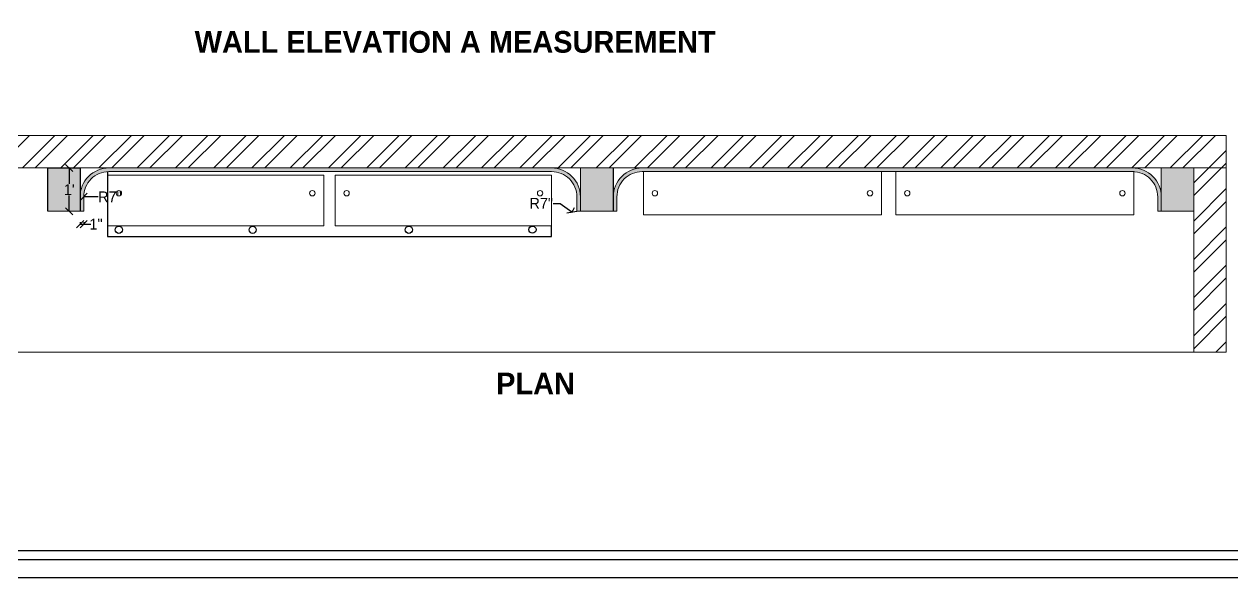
# Model space of a CAD drawing. Header units: inches. Extents: x 9636 to 21597, y -10243 to 557.
# Drawn here: x 20396.4 to 20731.2, y -3760.9 to -3607.5 of the extents above; entities that cross this region are included whole.
import ezdxf

# ---------------------------------------------------------------- set-up
doc = ezdxf.new("R2010")
doc.units = ezdxf.units.IN
doc.header["$MEASUREMENT"] = 0
doc.layers.add('FURNI', color=140, linetype='Continuous', lineweight=18)
doc.layers.add('IEL-HATCH-002', color=7, linetype='Continuous')
doc.styles.add('HEMI', font='stylu.ttf')
doc.styles.get("Standard").update_dxf_attribs({"font": 'arial.ttf'})
doc.dimstyles.get("Standard").update_dxf_attribs({"dimtxt": 0.18, "dimasz": 0.18, "dimexe": 0.18, "dimexo": 0.0625, "dimgap": 0.09, "dimtad": 0, "dimtih": 1, "dimtoh": 1, "dimdec": 0, "dimzin": 0, "dimdsep": 46, "dimlunit": 4, "dimtxsty": 'Standard', "dimcen": 0.09, "dimadec": 0, "dimazin": 0, "dimtfac": 1, "dimtdec": 0, "dimtofl": 0, "dimtmove": 0, "dimatfit": 3, "dimfxl": 1, "dimtolj": 1, "dimtzin": 0, "dimarcsym": 0})

# ---------------------------------------------------------------- blocks, each defined once
blk = doc.blocks.new('_Oblique')
at = {"color": 0, "linetype": 'ByBlock', "lineweight": -2}
blk.add_line((-0.5, -0.5), (0.5, 0.5), dxfattribs=at)
blk = doc.blocks.new('*D355')
at = {"color": 254, "lineweight": -2, "transparency": 16777216}
for p, q in [((20411.87, -3662.33), (20411.87, -3663.06)), ((20412.87, -3662.33), (20412.87, -3663.06))]:
    blk.add_line(p, q, dxfattribs=at)
at = {"color": 5, "lineweight": -2, "transparency": 16777216}
for p, q in [((20411.87, -3662.88), (20412.87, -3662.88)), ((20412.87, -3662.88), (20414.87, -3662.88))]:
    blk.add_line(p, q, dxfattribs=at)
at = {"layer": 'Defpoints', "color": 0, "transparency": 16777216}
for p in [(20411.87, -3659.33), (20412.87, -3659.33), (20412.87, -3662.88)]:
    blk.add_point(p, dxfattribs=at)
at = {"color": 5, "lineweight": -2, "transparency": 16777216, "xscale": 2, "yscale": 2, "zscale": 2, "rotation": 180}
blk.add_blockref('_Oblique', (20411.87, -3662.88), dxfattribs=at)
at = {"color": 5, "lineweight": -2, "transparency": 16777216, "xscale": 2, "yscale": 2, "zscale": 2}
blk.add_blockref('_Oblique', (20412.87, -3662.88), dxfattribs=at)
at = {"color": 5, "lineweight": 5, "transparency": 16777216, "insert": (20416.29, -3662.88), "char_height": 3, "attachment_point": 5, "style": 'HEMI'}
blk.add_mtext('\\A1;1"', dxfattribs=at)
blk = doc.blocks.new('*D356')
at = {"color": 5, "lineweight": -2, "transparency": 16777216}
blk.add_line((20416.87, -3655.33), (20412.87, -3655.33), dxfattribs=at)
at = {"layer": 'Defpoints', "color": 0, "transparency": 16777216}
for p in [(20412.87, -3655.33), (20419.87, -3655.33)]:
    blk.add_point(p, dxfattribs=at)
at = {"color": 5, "lineweight": -2, "transparency": 16777216, "xscale": 2, "yscale": 2, "zscale": 2, "rotation": 180}
blk.add_blockref('_Oblique', (20412.87, -3655.33), dxfattribs=at)
at = {"color": 5, "lineweight": 5, "transparency": 16777216, "insert": (20420.13, -3655.33), "char_height": 3, "attachment_point": 5, "style": 'HEMI'}
blk.add_mtext('\\A1;R7"', dxfattribs=at)
blk = doc.blocks.new('*D357')
at = {"color": 5, "lineweight": -2, "transparency": 16777216}
for p, q in [((20542.98, -3657.13), (20544.98, -3657.13)), ((20544.98, -3657.13), (20548.18, -3659.52))]:
    blk.add_line(p, q, dxfattribs=at)
at = {"color": 254, "lineweight": -2, "transparency": 16777216}
blk.add_arc((20542.58, -3655.33), 7, 321.7142, 335.4447, dxfattribs=at)
at = {"layer": 'Defpoints', "color": 0, "transparency": 16777216}
for p in [(20542.58, -3655.33), (20548.18, -3659.52)]:
    blk.add_point(p, dxfattribs=at)
at = {"color": 5, "lineweight": -2, "transparency": 16777216, "xscale": 2, "yscale": 2, "zscale": 2, "rotation": 323.1875624458214}
blk.add_blockref('_Oblique', (20548.18, -3659.52), dxfattribs=at)
at = {"color": 5, "lineweight": 5, "transparency": 16777216, "insert": (20539.72, -3657.13), "char_height": 3, "attachment_point": 5, "style": 'HEMI'}
blk.add_mtext('\\A1;R7"', dxfattribs=at)
blk = doc.blocks.new('*D358')
at = {"color": 254, "lineweight": -2, "transparency": 16777216}
for p, q in [((20408.87, -3647.33), (20408.69, -3647.33)), ((20408.87, -3659.33), (20408.69, -3659.33))]:
    blk.add_line(p, q, dxfattribs=at)
at = {"color": 5, "lineweight": -2, "transparency": 16777216}
for p, q in [((20408.87, -3647.33), (20408.87, -3651.72)), ((20408.87, -3659.33), (20408.87, -3654.93))]:
    blk.add_line(p, q, dxfattribs=at)
at = {"layer": 'Defpoints', "color": 0, "transparency": 16777216}
for p in [(20411.87, -3647.33), (20408.87, -3659.33), (20411.87, -3659.33)]:
    blk.add_point(p, dxfattribs=at)
at = {"color": 5, "lineweight": -2, "transparency": 16777216, "xscale": 2, "yscale": 2, "zscale": 2}
for p, rotation in [((20408.87, -3647.33), 90), ((20408.87, -3659.33), 270)]:
    blk.add_blockref('_Oblique', p, dxfattribs=dict(at, rotation=rotation))
at = {"color": 5, "lineweight": 5, "transparency": 16777216, "insert": (20408.87, -3653.33), "char_height": 3, "attachment_point": 5, "style": 'HEMI'}
blk.add_mtext("\\A1;1'", dxfattribs=at)

msp = doc.modelspace()

# ---------------------------------------------------------------- hatches: boundary and pattern name
at = {"layer": 'IEL-HATCH-002', "lineweight": 5, "true_color": 0xf27172, "transparency": 33554687}
h = msp.add_hatch(dxfattribs=at)
h.set_pattern_fill('ANSI32', color=11, scale=20)
h.set_pattern_definition([(45, (1010.41, 1701.793), (-5.3033009, 5.3033009), []), (45, (1013.9456, 1701.793), (-5.3033009, 5.3033009), [])])
h.paths.add_polyline_path([(20729.57, -3647.33), (20729.57, -3638.33), (20293.62, -3638.33), (20293.62, -3647.33)])
h.paths.add_polyline_path([(20720.59, -3698.33), (20729.57, -3698.33), (20729.57, -3647.33), (20720.59, -3647.33)])
h.paths.add_polyline_path([(20293.62, -3698.33), (20302.6, -3698.33), (20302.6, -3647.33), (20293.62, -3647.33)])
at = {"layer": 'IEL-HATCH-002', "lineweight": 5, "true_color": 0xf6f1ef, "transparency": 33554687}
h = msp.add_hatch(color=7, dxfattribs=at)
h.dxf.hatch_style = 1
h.paths.add_polyline_path([(20411.87, -3647.33), (20402.89, -3647.33), (20402.89, -3659.33), (20411.87, -3659.33)])
h.paths.add_polyline_path([(20559.68, -3647.33), (20550.58, -3647.33), (20550.58, -3655.33), (20550.58, -3659.33), (20559.68, -3659.33)])
h.paths.add_polyline_path([(20720.59, -3647.33), (20711.61, -3647.33), (20711.61, -3659.33), (20720.59, -3659.33)])
at = {"layer": 'IEL-HATCH-002', "lineweight": 5, "true_color": 0xabd09f, "transparency": 33554687}
h = msp.add_hatch(color=253, dxfattribs=at)
h.dxf.hatch_style = 1
h.paths.add_polyline_path([(20542.58, -3647.33), (20419.87, -3647.33, 0.414214), (20411.87, -3655.33), (20411.87, -3659.33), (20412.87, -3659.33), (20412.87, -3655.33, -0.396263), (20419.44, -3648.34), (20419.44, -3648.33), (20479.44, -3648.33), (20542.58, -3648.33, -0.414214), (20549.58, -3655.33), (20549.58, -3659.33), (20550.58, -3659.33), (20550.58, -3655.33, 0.414214)])
h.paths.add_polyline_path([(20703.61, -3647.33), (20567.68, -3647.33, 0.414214), (20559.68, -3655.33), (20559.68, -3659.33), (20560.68, -3659.33), (20560.68, -3655.33, -0.414214), (20567.68, -3648.33), (20703.61, -3648.33), (20704, -3648.33), (20704, -3648.34, -0.397966), (20710.61, -3655.33), (20710.61, -3659.33), (20711.61, -3659.33), (20711.61, -3655.33, 0.414214)])

# ---------------------------------------------------------------- linework, layer by layer
at = {"color": 18, "lineweight": 5, "true_color": 0x000000}
for p, q in [((20293.62, -3638.33), (20729.57, -3638.33)), ((20729.57, -3638.33), (20729.57, -3698.33)), ((20293.62, -3647.33), (20729.57, -3647.33)), ((20402.89, -3659.33), (20402.89, -3647.33)), ((20411.87, -3659.33), (20411.87, -3647.33)), ((20550.58, -3655.33), (20550.58, -3647.33)), ((20559.68, -3659.33), (20559.68, -3647.33)), ((20711.61, -3659.33), (20711.61, -3647.33)), ((20720.59, -3647.33), (20720.59, -3698.33)), ((20402.89, -3659.33), (20411.87, -3659.33)), ((20411.87, -3659.33), (20412.87, -3659.33)), ((20550.58, -3659.33), (20549.58, -3659.33)), ((20550.58, -3659.33), (20559.68, -3659.33)), ((20559.68, -3659.33), (20560.68, -3659.33)), ((20711.61, -3659.33), (20710.61, -3659.33)), ((20711.61, -3659.33), (20720.59, -3659.33)), ((20293.62, -3698.33), (20729.57, -3698.33))]:
    msp.add_line(p, q, dxfattribs=at)
at = {"color": 18, "true_color": 0x000000}
for p, q in [((20402.89, -3659.33), (20402.89, -3647.33)), ((20402.89, -3647.33), (20411.87, -3647.33)), ((20411.87, -3647.33), (20411.87, -3659.33)), ((20419.44, -3648.34), (20419.44, -3666.34)), ((20559.68, -3647.33), (20559.68, -3659.33)), ((20542.58, -3666.34), (20542.58, -3663.33)), ((20419.44, -3666.34), (20542.58, -3666.34))]:
    msp.add_line(p, q, dxfattribs=at)
at = {"color": 18, "lineweight": 5, "true_color": 0x000000}
for points in [[(20550.58, -3659.33), (20550.58, -3655.33, 0.414214), (20542.58, -3647.33), (20419.87, -3647.33, 0.414214), (20411.87, -3655.33), (20411.87, -3659.33)], [(20549.58, -3659.33), (20549.58, -3655.33, 0.414214), (20542.58, -3648.33), (20419.87, -3648.33, 0.414214), (20412.87, -3655.33), (20412.87, -3659.33)], [(20711.61, -3659.33), (20711.61, -3655.33, 0.414214), (20703.61, -3647.33), (20567.68, -3647.33, 0.414214), (20559.68, -3655.33), (20559.68, -3659.33)], [(20710.61, -3659.33), (20710.61, -3655.33, 0.414214), (20703.61, -3648.33), (20567.68, -3648.33, 0.414214), (20560.68, -3655.33), (20560.68, -3659.33)]]:
    msp.add_lwpolyline(points, format="xyb", dxfattribs=at)
for points in [[(20634.04, -3648.33), (20634.04, -3660.33), (20568.04, -3660.33), (20568.04, -3648.33)], [(20704, -3648.33), (20704, -3660.33), (20638, -3660.33), (20638, -3648.33)], [(20479.44, -3649.33), (20479.44, -3663.33), (20419.44, -3663.33), (20419.44, -3649.33)], [(20542.58, -3649.33), (20542.58, -3663.33), (20482.58, -3663.33), (20482.58, -3649.33)]]:
    msp.add_lwpolyline(points, close=True, dxfattribs=at)
for centre in [(20422.62, -3654.33), (20476.26, -3654.33), (20485.76, -3654.33), (20539.39, -3654.33), (20571.22, -3654.33), (20630.86, -3654.33), (20641.18, -3654.33), (20700.82, -3654.33)]:
    msp.add_circle(centre, 0.75, dxfattribs=at)
at = {"color": 18, "true_color": 0x000000}
for centre in [(20422.62, -3664.45), (20459.71, -3664.45), (20503.01, -3664.45), (20537.27, -3664.41)]:
    msp.add_circle(centre, 1, dxfattribs=at)
at = {"layer": 'FURNI', "color": 18, "lineweight": 25, "true_color": 0x000000}
for points in [[(20178.6, -3760.86), (20178.6, -3158.56), (21021.47, -3158.56), (21021.47, -3760.86)], [(20183.62, -3755.85), (20183.62, -3163.58), (21016.45, -3163.58), (21016.45, -3755.85)], [(20186.13, -3753.34), (20186.13, -3166.09), (21013.94, -3166.09), (21013.94, -3753.34)]]:
    msp.add_lwpolyline(points, close=True, dxfattribs=at)

# ---------------------------------------------------------------- texts
at = {"color": 1, "lineweight": 15, "char_height": 6, "attachment_point": 3, "rotation": 0.0094, "style": 'HEMI'}
for s, insert, width in [('\\pxqc;{\\fStylus BT|b1|i0|c0|p34;WALL ELEVATION A MEASUREMENT}', (20605.01, -3609.39), 178.3179), ('\\pxqc;{\\fStylus BT|b1|i0|c0|p34;PLAN}', (20601.01, -3704.01), 125.7658)]:
    msp.add_mtext(s, dxfattribs=dict(at, insert=insert, width=width))

# ---------------------------------------------------------------- dimensions: what is measured, and where the dimension line sits
at = {"color": 18, "lineweight": 5, "true_color": 0x000000}
dim = msp.add_linear_dim(base=(20408.87, -3659.33), p1=(20411.87, -3647.33), p2=(20411.87, -3659.33), angle=90, dimstyle='Standard', override={"dimtxt": 3, "dimasz": 2, "dimexo": 3, "dimtxsty": 'HEMI', "dimblk": 'Oblique', "dimcen": 0, "dimclrd": 5, "dimclre": 254, "dimclrt": 5, "dimldrblk": 'Oblique', "dimfxl": 0.03937, "dimarcsym": 1}, dxfattribs=at)
dim.commit()
dim.dimension.update_dxf_attribs({"geometry": '*D358', "text_midpoint": (20408.87, -3653.33)})
for center, mpoint, picture, middle in [((20419.87, -3655.33), (20412.87, -3655.33), '*D356', (20420.13, -3655.33)), ((20542.58, -3655.33), (20548.18, -3659.52), '*D357', (20539.72, -3657.13))]:
    dim = msp.add_radius_dim(center=center, mpoint=mpoint, dimstyle='Standard', override={"dimtxt": 3, "dimasz": 2, "dimexo": 3, "dimtxsty": 'HEMI', "dimblk": 'Oblique', "dimcen": 0, "dimclrd": 5, "dimclre": 254, "dimclrt": 5, "dimldrblk": 'Oblique', "dimfxl": 0.03937, "dimarcsym": 1}, dxfattribs=at)
    dim.commit()
    dim.dimension.update_dxf_attribs({"geometry": picture, "text_midpoint": middle, "dimtype": 164})
dim = msp.add_linear_dim(base=(20412.87, -3662.88), p1=(20411.87, -3659.33), p2=(20412.87, -3659.33), dimstyle='Standard', override={"dimtxt": 3, "dimasz": 2, "dimexo": 3, "dimtxsty": 'HEMI', "dimblk": 'Oblique', "dimcen": 0, "dimclrd": 5, "dimclre": 254, "dimclrt": 5, "dimldrblk": 'Oblique', "dimfxl": 0.03937, "dimarcsym": 1}, dxfattribs=at)
dim.commit()
dim.dimension.update_dxf_attribs({"geometry": '*D355', "text_midpoint": (20416.29, -3662.88)})

doc.saveas('drawing.dxf')
